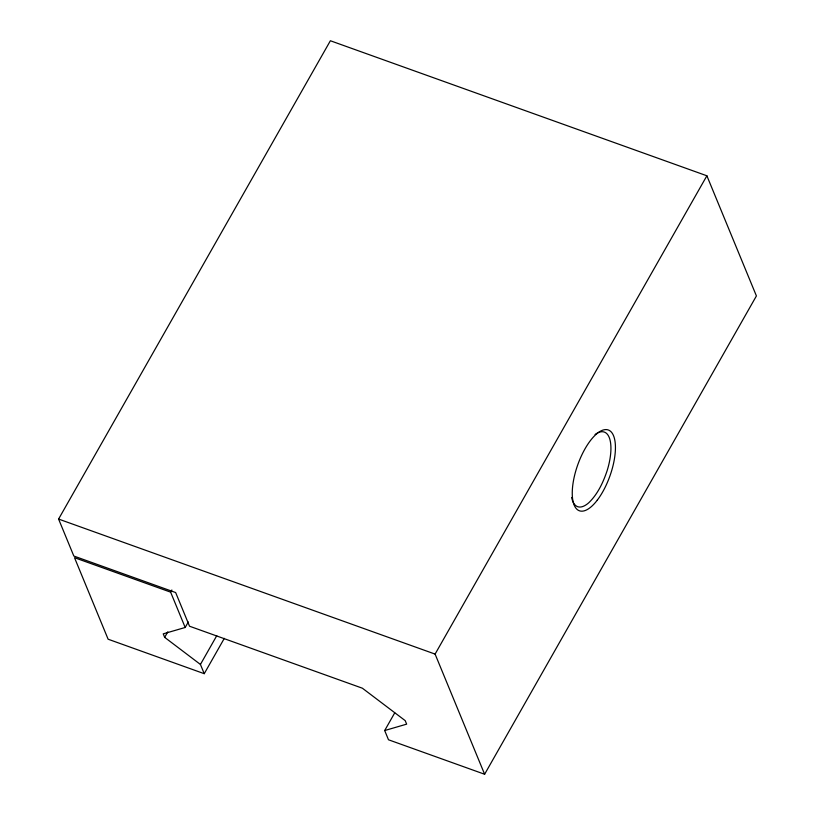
<?xml version="1.0" encoding="UTF-8"?>
<svg xmlns="http://www.w3.org/2000/svg" width="815" height="815" viewBox="0 0 815 815"><rect width="100%" height="100%" fill="white"/><g stroke="black" fill="none" stroke-linecap="round" stroke-linejoin="round"><path stroke-width="1.22" d="M384.69 730.535L406.654 724.148L405.208 720.643L362.38 688.206L189.528 626.215L175.653 592.556L73.829 556.034L58.588 519.063L330.381 40.75L706.88 175.785L756.412 295.937L484.619 774.25L388.49 739.775L384.69 730.535L394.725 712.86M224.319 638.339L204.239 673.689L200.429 664.449L164.671 637.361L163.224 633.856L185.188 627.479L170.63 592.159L171.863 589.999M164.671 637.361L167.809 631.839M185.188 627.479L188.316 621.977M200.429 664.449L216.749 635.72M484.619 774.25L435.098 654.099L706.88 175.785M58.588 519.063L435.098 654.099M170.63 592.159L74.511 557.684L108.12 639.215L204.239 673.689M598.078 432.704A39.619 15.719 -70.3 0 1 607.175 470.55C603.263 482.236 597.904 493.829 588.98 502.57A39.619 15.719 -70.3 0 1 571.661 497.456M595.072 434.507A39.619 15.719 -70.3 0 1 597.1 433.203M597.303 500.135A42.92 17.034 -70.3 0 0 610.588 431.329A42.92 17.034 -70.3 0 0 573.648 479.719A42.92 17.034 -70.3 0 0 597.303 500.135"/></g></svg>
